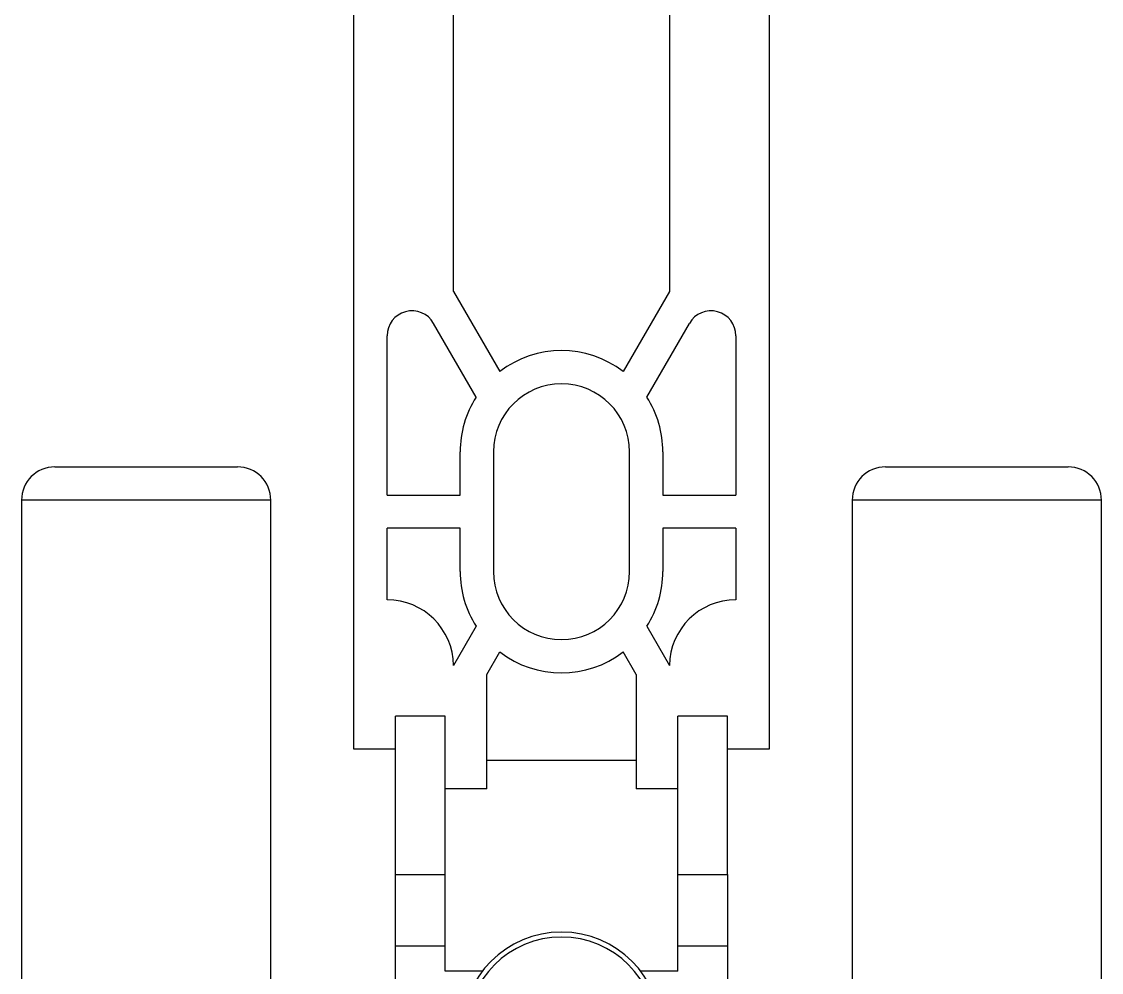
# Model space of a CAD drawing. Header units: millimetres. Extents: x 441156 to 441876, y 4514765 to 4515211.
# Drawn here: x 441489.829 to 441490.154, y 4514936.4494 to 4514936.7356 of the extents above; entities that cross this region are included whole.
import ezdxf

# ---------------------------------------------------------------- set-up
doc = ezdxf.new("R2010")
doc.units = ezdxf.units.MM
doc.layers.add('Flussometro', color=1, linetype='Continuous')
doc.layers.add('Staffa', color=8, linetype='Continuous')

msp = doc.modelspace()

# ---------------------------------------------------------------- linework, layer by layer
at = {"layer": 'Flussometro', "color": 254, "linetype": 'Continuous'}
for p, q in [((441489.8390003174, 4514936.601562223), (441489.8940003174, 4514936.601562223)), ((441490.0890003174, 4514936.601562223), (441490.1440003174, 4514936.601562223)), ((441489.9040003174, 4514936.591562224), (441489.8290003174, 4514936.591562224)), ((441489.8290003174, 4514936.591562224), (441489.8290003174, 4514936.426562224)), ((441489.9040003174, 4514936.426562224), (441489.9040003174, 4514936.591562224)), ((441490.1540003174, 4514936.591562224), (441490.0790003174, 4514936.591562224)), ((441490.0790003174, 4514936.591562224), (441490.0790003174, 4514936.426562224)), ((441490.1540003174, 4514936.426562224), (441490.1540003174, 4514936.591562224))]:
    msp.add_line(p, q, dxfattribs=at)
for centre, start, end in [((441489.8390003174, 4514936.591562224), 90, 180), ((441489.8940003174, 4514936.591562224), 0, 90), ((441490.0890003174, 4514936.591562224), 90, 180), ((441490.1440003174, 4514936.591562224), 0, 90)]:
    msp.add_arc(centre, 0.01000000000000001, start, end, dxfattribs=at)
at = {"layer": 'Staffa', "color": 254, "linetype": 'Continuous'}
for p, q in [((441489.9290003174, 4514936.516562224), (441489.9290003174, 4514936.911562225)), ((441490.0540003174, 4514936.911562225), (441490.0540003174, 4514936.516562224)), ((441489.9590003174, 4514936.654353876), (441489.9590003174, 4514936.816770573)), ((441490.0240003174, 4514936.816770573), (441490.0240003174, 4514936.654353876)), ((441489.9590003174, 4514936.654353876), (441489.9729179322, 4514936.63024786)), ((441490.0240003174, 4514936.654353876), (441490.0100827027, 4514936.63024786)), ((441489.9658274379, 4514936.622528956), (441489.952995508, 4514936.644754511)), ((441490.017173197, 4514936.622528956), (441490.0300051269, 4514936.644754511)), ((441489.9390003174, 4514936.593062225), (441489.9390003174, 4514936.641004511)), ((441490.0440003175, 4514936.641004511), (441490.0440003175, 4514936.593062225)), ((441489.9610003174, 4514936.593062225), (441489.9610003174, 4514936.606062225)), ((441489.9710003174, 4514936.606062225), (441489.9710003174, 4514936.570062225)), ((441490.0120003175, 4514936.570062225), (441490.0120003175, 4514936.606062225)), ((441490.0220003175, 4514936.606062225), (441490.0220003175, 4514936.593062225)), ((441489.9390003174, 4514936.593062225), (441489.9610003174, 4514936.593062225)), ((441490.0220003175, 4514936.593062225), (441490.0440003175, 4514936.593062225)), ((441489.9390003174, 4514936.561562224), (441489.9390003174, 4514936.583062225)), ((441489.9610003174, 4514936.583062225), (441489.9390003174, 4514936.583062225)), ((441489.9610003174, 4514936.570062225), (441489.9610003174, 4514936.583062225)), ((441490.0440003175, 4514936.583062225), (441490.0220003175, 4514936.583062225)), ((441490.0220003175, 4514936.583062225), (441490.0220003175, 4514936.570062225)), ((441490.0440003175, 4514936.583062225), (441490.0440003175, 4514936.561562224)), ((441489.9658274379, 4514936.553595493), (441489.9589992513, 4514936.541768727)), ((441490.017173197, 4514936.553595493), (441490.0240013836, 4514936.541768727)), ((441489.9690003174, 4514936.539091081), (441489.9729179322, 4514936.54587659)), ((441490.0140003174, 4514936.539091081), (441490.0100827027, 4514936.54587659)), ((441489.9690003174, 4514936.504622915), (441489.9690003174, 4514936.539091081)), ((441490.0140003174, 4514936.539091081), (441490.0140003174, 4514936.504622915)), ((441489.9565003174, 4514936.526562225), (441489.9415003174, 4514936.526562225)), ((441489.9415003174, 4514936.478930827), (441489.9415003174, 4514936.526562225)), ((441489.9565003174, 4514936.478930827), (441489.9565003174, 4514936.526562225)), ((441490.0415003175, 4514936.526562225), (441490.0265003174, 4514936.526562225)), ((441490.0265003174, 4514936.478930827), (441490.0265003174, 4514936.526562225)), ((441490.0415003175, 4514936.478930827), (441490.0415003175, 4514936.526562225)), ((441489.9415003174, 4514936.516562224), (441489.9290003174, 4514936.516562224)), ((441490.0540003174, 4514936.516562224), (441490.0415003175, 4514936.516562224)), ((441489.9690003174, 4514936.513283169), (441490.0140003174, 4514936.513283169)), ((441489.9690003174, 4514936.504622915), (441489.9565003174, 4514936.504622915)), ((441490.0265003174, 4514936.504622915), (441490.0140003174, 4514936.504622915)), ((441489.9415003174, 4514936.457280193), (441489.9415003174, 4514936.478930827)), ((441489.9415003174, 4514936.478930827), (441489.9565003174, 4514936.478930827)), ((441489.9565003174, 4514936.457280193), (441489.9565003174, 4514936.478930827)), ((441490.0265003174, 4514936.478930827), (441490.0415003175, 4514936.478930827)), ((441490.0265003174, 4514936.457280193), (441490.0265003174, 4514936.478930827)), ((441490.0415003175, 4514936.478930827), (441490.0415003175, 4514936.457280193)), ((441489.9415003174, 4514936.336562224), (441489.9415003174, 4514936.457280193)), ((441489.9565003174, 4514936.457280193), (441489.9415003174, 4514936.457280193)), ((441489.9565003174, 4514936.449774639), (441489.9565003174, 4514936.457280193)), ((441490.0265003174, 4514936.449774639), (441490.0265003174, 4514936.457280193)), ((441490.0415003175, 4514936.457280193), (441490.0265003174, 4514936.457280193)), ((441490.0415003175, 4514936.457280193), (441490.0415003175, 4514936.336562224)), ((441489.9676611085, 4514936.449774639), (441489.9565003174, 4514936.449774639)), ((441490.0265003174, 4514936.449774639), (441490.0153395263, 4514936.449774639))]:
    msp.add_line(p, q, dxfattribs=at)
for centre, radius, start, end in [((441489.9465003174, 4514936.641004511), 0.007500000000000284, 30.00000000006206, 180), ((441490.0365003175, 4514936.641004511), 0.007500000000000284, 0, 149.999999999938), ((441489.9915003174, 4514936.606062225), 0.03049999999999997, 52.46409067102883, 127.5359093289712), ((441489.9915003174, 4514936.606062225), 0.02049999999999997, 0, 180), ((441489.9915003174, 4514936.606062225), 0.03049999999999997, 147.3236553671458, 180), ((441489.9915003174, 4514936.606062225), 0.03049999999999997, 0, 32.67634463285425), ((441489.9915003174, 4514936.570062225), 0.03049999999999997, 180, 212.6763446328542), ((441489.9915003174, 4514936.570062225), 0.02049999999999997, 180, 0), ((441489.9915003174, 4514936.570062225), 0.03049999999999997, 327.3236553671457, 0), ((441489.9390003174, 4514936.541562225), 0.02000000000000002, 0.5915957674245166, 90), ((441490.0440003175, 4514936.541562225), 0.02000000000000002, 90, 179.4084042325755), ((441489.9915003174, 4514936.570062225), 0.03049999999999997, 232.4640906710283, 307.5359093289711), ((441489.9915003174, 4514936.431562223), 0.02999999999933944, 0, 180), ((441489.9915003174, 4514936.431562223), 0.02849999999937292, 0, 180)]:
    msp.add_arc(centre, radius, start, end, dxfattribs=at)

doc.saveas('drawing.dxf')
